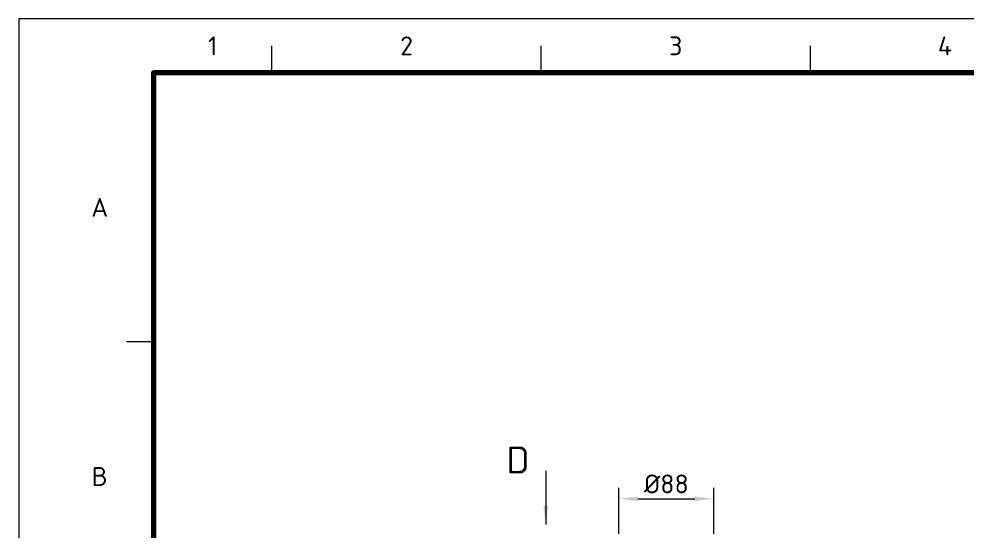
# Model space of a CAD drawing. Header units: millimetres. Extents: x 0 to 594, y 0 to 420.
# Drawn here: x 0 to 176.1, y 324.9 to 420 of the extents above; entities that cross this region are included whole.
import ezdxf
from ezdxf.enums import TextEntityAlignment as Align

# ---------------------------------------------------------------- set-up
doc = ezdxf.new("R2010")
doc.units = ezdxf.units.MM
for name, color, linetype, lineweight in [('04-COTA', 3, 'CONTINUOUS', 18), ('06-TEXTO', 7, 'CONTINUOUS', 25), ('07-RECUADRO', 7, 'CONTINUOUS', 70), ('08-FINA', 5, 'CONTINUOUS', 18)]:
    doc.layers.add(name, color=color, linetype=linetype, lineweight=lineweight)
doc.styles.add('ISO3098', font='isocpeur.ttf')
doc.dimstyles.new('FLAMA-IRAM', dxfattribs={"dimtxt": 3.5, "dimasz": 3.5, "dimexe": 2, "dimexo": 1.5, "dimgap": 1, "dimtad": 1, "dimdec": 1, "dimtxsty": 'ISO3098', "dimblk": 'IRAM_FLECHA', "dimblk1": 'IRAM_FLECHA', "dimblk2": 'IRAM_FLECHA', "dimcen": 2.5, "dimclrd": 3, "dimclre": 3, "dimclrt": 3, "dimazin": 3, "dimtfac": 1, "dimtmove": 0, "dimatfit": 3, "dimlwd": 18, "dimlwe": 18})

# ---------------------------------------------------------------- blocks, each defined once
blk = doc.blocks.new('IRAM_FLECHA')
blk.add_solid([(0, 0), (-1, 0.125), (-1, -0.125)])

msp = doc.modelspace()

# ---------------------------------------------------------------- hatches: boundary and pattern name
at = {"layer": '08-FINA'}
h = msp.add_hatch(color=7, dxfattribs=at)
h.dxf.hatch_style = 1
h.paths.add_polyline_path([(97.85, 326.067), (98.287, 329.567), (97.412, 329.567)])

# ---------------------------------------------------------------- linework, layer by layer
at = {"layer": '07-RECUADRO'}
msp.add_lwpolyline([(25, 10), (584, 10), (584, 410), (25, 410)], close=True, dxfattribs=at)
at = {"layer": '08-FINA'}
for p, q in [((47, 410), (47, 415)), ((97, 410), (97, 415)), ((147, 410), (147, 415)), ((25, 360), (20, 360)), ((97.85, 336.067), (97.85, 326.067))]:
    msp.add_line(p, q, dxfattribs=at)
msp.add_lwpolyline([(0, 0), (594, 0), (594, 420), (0, 420)], close=True, dxfattribs=at)

# ---------------------------------------------------------------- texts
at = {"layer": '06-TEXTO', "style": 'ISO3098'}
for s, p in [('1', (36, 415)), ('2', (72, 415)), ('3', (122, 415)), ('4', (172, 415)), ('A', (15, 385)), ('B', (15, 335))]:
    msp.add_text(s, height=3.5, dxfattribs=at).set_placement(p, align=Align.MIDDLE_CENTER)
msp.add_text('D', height=5, dxfattribs=at).set_placement((94.85, 338.067), align=Align.MIDDLE_RIGHT)

# ---------------------------------------------------------------- dimensions: what is measured, and where the dimension line sits
at = {"layer": '04-COTA'}
msp.add_linear_dim(base=(111.45, 330.867), p1=(111.45, 322.867), p2=(129.05, 322.867), dimstyle='FLAMA-IRAM', override={"dimlfac": 5, "dimpost": '%%c<>'}, dxfattribs=at).render()

doc.saveas('drawing.dxf')
